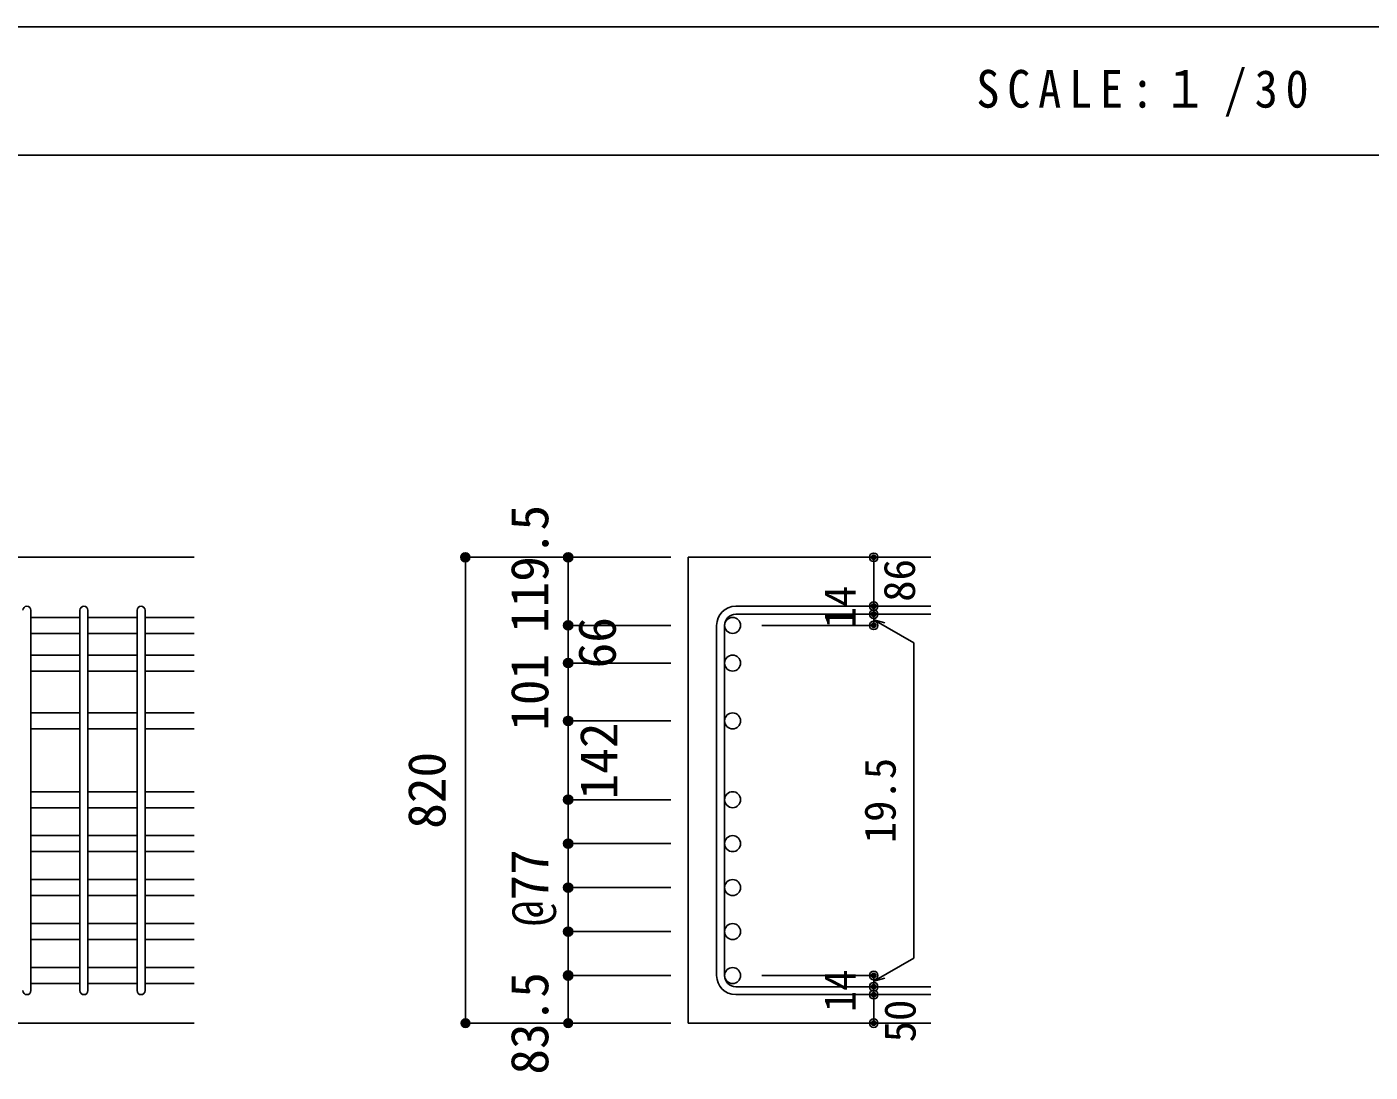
# Model space of a CAD drawing. Units: millimetres at full size, sheet at 1:30. Extents: x -5973 to 5954, y -4195 to 4201.
# Drawn here: x 1259 to 3612, y -1828 to 3 of the extents above; entities that cross this region are included whole.
import ezdxf
from ezdxf.enums import TextEntityAlignment as Align

# ---------------------------------------------------------------- set-up
doc = ezdxf.new("R2010")
doc.units = ezdxf.units.MM
doc.header["$LTSCALE"] = 30
doc.header["$PDMODE"] = 32
doc.header["$PDSIZE"] = 15
for name, color, linetype in [('0-1_躯体線', 2, 'Continuous'), ('0-5_基礎梁筋', 7, 'Continuous'), ('0-6_スタラップ筋', 7, 'Continuous'), ('0-D_寸法', 4, 'Continuous'), ('6-7_文字', 7, 'Continuous'), ('F-0_枠', 6, 'Continuous')]:
    doc.layers.add(name, color=color, linetype=linetype)
doc.styles.add('ＭＳ ゴシック', font='')
doc.styles.get('ＭＳ ゴシック').set_extended_font_data('MS Gothic')

msp = doc.modelspace()

# ---------------------------------------------------------------- linework, layer by layer
at = {"layer": '0-1_躯体線'}
for p, q in [((1552.44, -926.09), (-47.56, -926.09)), ((2842.44, -926.09), (2417.44, -926.09)), ((2417.44, -926.09), (2417.44, -1742.09)), ((1152.44, -1742.09), (1552.44, -1742.09)), ((2842.44, -1742.09), (2417.44, -1742.09))]:
    msp.add_line(p, q, dxfattribs=at)
at = {"layer": '0-5_基礎梁筋'}
for p, q in [((1352.44, -1031.29), (1266.44, -1031.29)), ((1452.44, -1031.29), (1366.44, -1031.29)), ((1552.44, -1031.29), (1466.44, -1031.29)), ((1352.44, -1059.29), (1266.44, -1059.29)), ((1452.44, -1059.29), (1366.44, -1059.29)), ((1552.44, -1059.29), (1466.44, -1059.29)), ((1352.44, -1097.29), (1266.44, -1097.29)), ((1452.44, -1097.29), (1366.44, -1097.29)), ((1552.44, -1097.29), (1466.44, -1097.29)), ((1352.44, -1125.29), (1266.44, -1125.29)), ((1452.44, -1125.29), (1366.44, -1125.29)), ((1552.44, -1125.29), (1466.44, -1125.29)), ((1352.44, -1198.59), (1266.44, -1198.59)), ((1452.44, -1198.59), (1366.44, -1198.59)), ((1552.44, -1198.59), (1466.44, -1198.59)), ((1352.44, -1226.59), (1266.44, -1226.59)), ((1452.44, -1226.59), (1366.44, -1226.59)), ((1552.44, -1226.59), (1466.44, -1226.59)), ((1352.44, -1336.59), (1266.44, -1336.59)), ((1452.44, -1336.59), (1366.44, -1336.59)), ((1552.44, -1336.59), (1466.44, -1336.59)), ((1352.44, -1364.59), (1266.44, -1364.59)), ((1452.44, -1364.59), (1366.44, -1364.59)), ((1552.44, -1364.59), (1466.44, -1364.59)), ((1352.44, -1413.59), (1266.44, -1413.59)), ((1452.44, -1413.59), (1366.44, -1413.59)), ((1552.44, -1413.59), (1466.44, -1413.59)), ((1352.44, -1441.59), (1266.44, -1441.59)), ((1452.44, -1441.59), (1366.44, -1441.59)), ((1552.44, -1441.59), (1466.44, -1441.59)), ((1352.44, -1490.59), (1266.44, -1490.59)), ((1452.44, -1490.59), (1366.44, -1490.59)), ((1552.44, -1490.59), (1466.44, -1490.59)), ((1352.44, -1518.59), (1266.44, -1518.59)), ((1452.44, -1518.59), (1366.44, -1518.59)), ((1552.44, -1518.59), (1466.44, -1518.59)), ((1352.44, -1567.59), (1266.44, -1567.59)), ((1452.44, -1567.59), (1366.44, -1567.59)), ((1552.44, -1567.59), (1466.44, -1567.59)), ((1352.44, -1595.59), (1266.44, -1595.59)), ((1452.44, -1595.59), (1366.44, -1595.59)), ((1552.44, -1595.59), (1466.44, -1595.59)), ((1352.44, -1644.59), (1266.44, -1644.59)), ((1452.44, -1644.59), (1366.44, -1644.59)), ((1552.44, -1644.59), (1466.44, -1644.59)), ((1352.44, -1672.59), (1266.44, -1672.59)), ((1452.44, -1672.59), (1366.44, -1672.59)), ((1552.44, -1672.59), (1466.44, -1672.59))]:
    msp.add_line(p, q, dxfattribs=at)
at = {"layer": '0-5_基礎梁筋', "color": 3}
for centre in [(2495.44, -1045.29), (2495.44, -1111.29), (2495.44, -1212.59), (2495.44, -1350.59), (2495.44, -1427.59), (2495.44, -1504.59), (2495.44, -1581.59), (2495.44, -1658.59)]:
    msp.add_circle(centre, 14, dxfattribs=at)
at = {"layer": '0-5_基礎梁筋'}
for p in [(2027.44, -926.09), (2027.44, -1742.09)]:
    msp.add_point(p, dxfattribs=at)
at = {"layer": '0-6_スタラップ筋'}
for p, q in [((1266.44, -1685.09), (1266.44, -1018.79)), ((1352.44, -1685.09), (1352.44, -1018.79)), ((1366.44, -1685.09), (1366.44, -1018.79)), ((1452.44, -1685.09), (1452.44, -1018.79)), ((1466.44, -1685.09), (1466.44, -1018.79)), ((2842.44, -1011.79), (2500.94, -1011.79)), ((2842.44, -1025.79), (2500.94, -1025.79)), ((2467.44, -1045.29), (2467.44, -1658.59)), ((2481.44, -1045.29), (2481.44, -1658.59)), ((2842.44, -1678.09), (2500.94, -1678.09)), ((2842.44, -1692.09), (2500.94, -1692.09))]:
    msp.add_line(p, q, dxfattribs=at)
for centre, radius, start, end in [((1259.44, -1018.79), 7, 0, 180), ((1359.44, -1018.79), 7, 0, 180), ((1459.44, -1018.79), 7, 0, 180), ((2500.94, -1045.29), 33.5, 90, 180), ((2500.94, -1045.29), 19.5, 90, 180), ((2500.94, -1658.59), 33.5, 180, 270), ((2500.94, -1658.59), 19.5, 180, 270), ((1259.44, -1685.09), 7, 180, 0), ((1359.44, -1685.09), 7, 180, 0), ((1459.44, -1685.09), 7, 180, 0)]:
    msp.add_arc(centre, radius, start, end, dxfattribs=at)
at = {"layer": '0-D_寸法'}
for p, q in [((2027.44, -926.09), (2207.44, -926.09)), ((2027.44, -926.09), (2207.44, -926.09)), ((2027.44, -1742.09), (2027.44, -926.09)), ((2207.44, -926.09), (2387.44, -926.09)), ((2207.44, -926.09), (2387.44, -926.09)), ((2207.44, -1045.29), (2207.44, -926.09)), ((2742.44, -1025.79), (2742.44, -1011.79)), ((2742.44, -1025.79), (2742.44, -1045.29)), ((2207.44, -1045.29), (2387.44, -1045.29)), ((2207.44, -1045.29), (2207.44, -1127.06)), ((2742.44, -1045.29), (2546.35, -1045.29)), ((2742.44, -1035.54), (2761.76, -1040.72)), ((2742.44, -1035.54), (2812.5, -1075.99)), ((2812.5, -1075.99), (2812.5, -1627.89)), ((2207.44, -1111.29), (2387.44, -1111.29)), ((2207.44, -1111.29), (2387.44, -1111.29)), ((2207.44, -1127.06), (2207.44, -1212.59)), ((2207.44, -1212.59), (2387.44, -1212.59)), ((2207.44, -1212.59), (2387.44, -1212.59)), ((2207.44, -1212.59), (2207.44, -1658.59)), ((2207.44, -1350.59), (2387.44, -1350.59)), ((2207.44, -1427.59), (2387.44, -1427.59)), ((2207.44, -1504.59), (2387.44, -1504.59)), ((2207.44, -1581.59), (2387.44, -1581.59)), ((2742.44, -1668.34), (2812.5, -1627.89)), ((2207.44, -1658.59), (2387.44, -1658.59)), ((2207.44, -1658.59), (2207.44, -1742.09)), ((2742.44, -1658.59), (2546.35, -1658.59)), ((2742.44, -1678.09), (2742.44, -1658.59)), ((2742.44, -1668.34), (2761.76, -1663.17)), ((2742.44, -1692.09), (2742.44, -1678.09)), ((2742.44, -1742.09), (2742.44, -1692.09)), ((2027.44, -1742.09), (2207.44, -1742.09)), ((2207.44, -1742.09), (2387.44, -1742.09))]:
    msp.add_line(p, q, dxfattribs=at)
msp.add_lwpolyline([(2742.44, -926.09), (2742.44, -1011.79), (2742.44, -926.09)], dxfattribs=at)
for centre, radius in [((2027.44, -926.09), 8), ((2027.44, -926.09), 7.2), ((2027.44, -926.09), 6.4), ((2027.44, -926.09), 5.6), ((2027.44, -926.09), 4.8), ((2027.44, -926.09), 4), ((2027.44, -926.09), 3.2), ((2027.44, -926.09), 2.4), ((2027.44, -926.09), 1.6), ((2027.44, -926.09), 0.8), ((2207.44, -926.09), 8), ((2207.44, -926.09), 7.2), ((2207.44, -926.09), 6.4), ((2207.44, -926.09), 5.6), ((2207.44, -926.09), 4.8), ((2207.44, -926.09), 4), ((2207.44, -926.09), 3.2), ((2207.44, -926.09), 2.4), ((2207.44, -926.09), 1.6), ((2207.44, -926.09), 0.8), ((2742.44, -926.09), 4), ((2742.44, -926.09), 3.6), ((2742.44, -926.09), 3.2), ((2742.44, -926.09), 2.8), ((2742.44, -926.09), 2.4), ((2742.44, -926.09), 2), ((2742.44, -926.09), 1.6), ((2742.44, -926.09), 1.2), ((2742.44, -926.09), 0.8), ((2742.44, -926.09), 0.4), ((2742.44, -1011.79), 4), ((2742.44, -1011.79), 3.6), ((2742.44, -1011.79), 3.2), ((2742.44, -1011.79), 2.8), ((2742.44, -1011.79), 2.4), ((2742.44, -1011.79), 2), ((2742.44, -1011.79), 1.6), ((2742.44, -1011.79), 1.2), ((2742.44, -1011.79), 0.8), ((2742.44, -1011.79), 0.4), ((2742.44, -1025.79), 4), ((2742.44, -1025.79), 3.6), ((2742.44, -1025.79), 3.2), ((2742.44, -1025.79), 2.8), ((2742.44, -1025.79), 2.4), ((2742.44, -1025.79), 2), ((2742.44, -1025.79), 1.6), ((2742.44, -1025.79), 1.2), ((2742.44, -1025.79), 0.8), ((2742.44, -1025.79), 0.4), ((2207.44, -1045.29), 8), ((2207.44, -1045.29), 7.2), ((2207.44, -1045.29), 6.4), ((2207.44, -1045.29), 5.6), ((2207.44, -1045.29), 4.8), ((2207.44, -1045.29), 4), ((2207.44, -1045.29), 3.2), ((2207.44, -1045.29), 2.4), ((2207.44, -1045.29), 1.6), ((2207.44, -1045.29), 0.8), ((2742.44, -1045.29), 4), ((2742.44, -1045.29), 3.6), ((2742.44, -1045.29), 3.2), ((2742.44, -1045.29), 2.8), ((2742.44, -1045.29), 2.4), ((2742.44, -1045.29), 2), ((2742.44, -1045.29), 1.6), ((2742.44, -1045.29), 1.2), ((2742.44, -1045.29), 0.8), ((2742.44, -1045.29), 0.4), ((2207.44, -1111.29), 8), ((2207.44, -1111.29), 7.2), ((2207.44, -1111.29), 6.4), ((2207.44, -1111.29), 5.6), ((2207.44, -1111.29), 4.8), ((2207.44, -1111.29), 4), ((2207.44, -1111.29), 3.2), ((2207.44, -1111.29), 2.4), ((2207.44, -1111.29), 1.6), ((2207.44, -1111.29), 0.8), ((2207.44, -1212.59), 8), ((2207.44, -1212.59), 7.2), ((2207.44, -1212.59), 6.4), ((2207.44, -1212.59), 5.6), ((2207.44, -1212.59), 4.8), ((2207.44, -1212.59), 4), ((2207.44, -1212.59), 3.2), ((2207.44, -1212.59), 2.4), ((2207.44, -1212.59), 1.6), ((2207.44, -1212.59), 0.8), ((2207.44, -1350.59), 8), ((2207.44, -1350.59), 7.2), ((2207.44, -1350.59), 6.4), ((2207.44, -1350.59), 5.6), ((2207.44, -1350.59), 4.8), ((2207.44, -1350.59), 4), ((2207.44, -1350.59), 3.2), ((2207.44, -1350.59), 2.4), ((2207.44, -1350.59), 1.6), ((2207.44, -1350.59), 0.8), ((2207.44, -1427.59), 8), ((2207.44, -1427.59), 7.2), ((2207.44, -1427.59), 6.4), ((2207.44, -1427.59), 5.6), ((2207.44, -1427.59), 4.8), ((2207.44, -1427.59), 4), ((2207.44, -1427.59), 3.2), ((2207.44, -1427.59), 2.4), ((2207.44, -1427.59), 1.6), ((2207.44, -1427.59), 0.8), ((2207.44, -1504.59), 8), ((2207.44, -1504.59), 7.2), ((2207.44, -1504.59), 6.4), ((2207.44, -1504.59), 5.6), ((2207.44, -1504.59), 4.8), ((2207.44, -1504.59), 4), ((2207.44, -1504.59), 3.2), ((2207.44, -1504.59), 2.4), ((2207.44, -1504.59), 1.6), ((2207.44, -1504.59), 0.8), ((2207.44, -1581.59), 8), ((2207.44, -1581.59), 7.2), ((2207.44, -1581.59), 6.4), ((2207.44, -1581.59), 5.6), ((2207.44, -1581.59), 4.8), ((2207.44, -1581.59), 4), ((2207.44, -1581.59), 3.2), ((2207.44, -1581.59), 2.4), ((2207.44, -1581.59), 1.6), ((2207.44, -1581.59), 0.8), ((2207.44, -1658.59), 8), ((2207.44, -1658.59), 7.2), ((2207.44, -1658.59), 6.4), ((2207.44, -1658.59), 5.6), ((2207.44, -1658.59), 4.8), ((2207.44, -1658.59), 4), ((2207.44, -1658.59), 3.2), ((2207.44, -1658.59), 2.4), ((2207.44, -1658.59), 1.6), ((2207.44, -1658.59), 0.8), ((2742.44, -1658.59), 4), ((2742.44, -1658.59), 3.6), ((2742.44, -1658.59), 3.2), ((2742.44, -1658.59), 2.8), ((2742.44, -1658.59), 2.4), ((2742.44, -1658.59), 2), ((2742.44, -1658.59), 1.6), ((2742.44, -1658.59), 1.2), ((2742.44, -1658.59), 0.8), ((2742.44, -1658.59), 0.4), ((2742.44, -1678.09), 4), ((2742.44, -1692.09), 4), ((2742.44, -1678.09), 3.6), ((2742.44, -1692.09), 3.6), ((2742.44, -1678.09), 3.2), ((2742.44, -1692.09), 3.2), ((2742.44, -1678.09), 2.8), ((2742.44, -1692.09), 2.8), ((2742.44, -1678.09), 2.4), ((2742.44, -1692.09), 2.4), ((2742.44, -1678.09), 2), ((2742.44, -1692.09), 2), ((2742.44, -1678.09), 1.6), ((2742.44, -1692.09), 1.6), ((2742.44, -1678.09), 1.2), ((2742.44, -1692.09), 1.2), ((2742.44, -1678.09), 0.8), ((2742.44, -1692.09), 0.8), ((2742.44, -1678.09), 0.4), ((2742.44, -1692.09), 0.4), ((2027.44, -1742.09), 7.2), ((2027.44, -1742.09), 6.4), ((2027.44, -1742.09), 5.6), ((2027.44, -1742.09), 4.8), ((2027.44, -1742.09), 4), ((2027.44, -1742.09), 3.2), ((2027.44, -1742.09), 2.4), ((2027.44, -1742.09), 1.6), ((2207.44, -1742.09), 7.2), ((2207.44, -1742.09), 6.4), ((2207.44, -1742.09), 5.6), ((2207.44, -1742.09), 4.8), ((2207.44, -1742.09), 4), ((2207.44, -1742.09), 3.2), ((2207.44, -1742.09), 2.4), ((2207.44, -1742.09), 1.6), ((2742.44, -1742.09), 4), ((2742.44, -1742.09), 3.6), ((2742.44, -1742.09), 3.2), ((2742.44, -1742.09), 2.8), ((2742.44, -1742.09), 2.4), ((2742.44, -1742.09), 2), ((2742.44, -1742.09), 1.6), ((2027.44, -1742.09), 0.8), ((2207.44, -1742.09), 0.8), ((2742.44, -1742.09), 1.2), ((2742.44, -1742.09), 0.8), ((2742.44, -1742.09), 0.4)]:
    msp.add_circle(centre, radius, dxfattribs=at)
at = {"layer": '0-D_寸法', "color": 7}
for p in [(2027.44, -926.09), (2207.44, -926.09), (2742.44, -926.09), (2742.44, -1011.79), (2742.44, -1025.79), (2207.44, -1045.29), (2207.44, -1045.29), (2742.44, -1045.29), (2207.44, -1111.29), (2207.44, -1111.29), (2207.44, -1212.59), (2207.44, -1212.59), (2207.44, -1350.59), (2207.44, -1350.59), (2207.44, -1350.59), (2207.44, -1427.59), (2207.44, -1427.59), (2207.44, -1427.59), (2207.44, -1504.59), (2207.44, -1504.59), (2207.44, -1504.59), (2207.44, -1581.59), (2207.44, -1581.59), (2207.44, -1581.59), (2207.44, -1658.59), (2207.44, -1658.59), (2207.44, -1658.59), (2742.44, -1658.59), (2742.44, -1658.59), (2742.44, -1678.09), (2742.44, -1692.09), (2027.44, -1742.09), (2207.44, -1742.09), (2742.44, -1742.09)]:
    msp.add_point(p, dxfattribs=at)
at = {"layer": 'F-0_枠', "color": 2}
for p, q in [((3723.6, 2.95), (-5972.88, 2.95)), ((-5972.88, -222.05), (3723.6, -222.05))]:
    msp.add_line(p, q, dxfattribs=at)

# ---------------------------------------------------------------- texts
at = {"layer": '0-D_寸法', "style": 'ＭＳ ゴシック'}
for s, height, p in [('119.5', 65.98, (2192.44, -1058.71)), ('86', 54.99, (2831.33, -1003.95)), ('14', 54.99, (2727.21, -1050.46)), ('66', 65.98, (2310.57, -1120.58)), ('101', 65.98, (2192.5, -1229.98)), ('142', 65.98, (2313.59, -1350.23)), ('820', 65.98, (2012.44, -1401.59)), ('19.5', 54.99, (2797.5, -1426.94)), ('@77', 65.98, (2192.44, -1572.09)), ('83.5', 65.98, (2192.44, -1832.09)), ('14', 54.99, (2727.18, -1722.77)), ('50', 54.99, (2832.44, -1775.59))]:
    msp.add_text(s, height=height, rotation=90, dxfattribs=at).set_placement(p, align=Align.BOTTOM_LEFT)
at = {"layer": '6-7_文字', "color": 2, "insert": (2922.26, -154.55), "char_height": 65.98, "attachment_point": 7, "style": 'ＭＳ ゴシック'}
msp.add_mtext('\\T1.34;\\W0.9;SCALE:１/30', dxfattribs=at)

doc.saveas('drawing.dxf')
